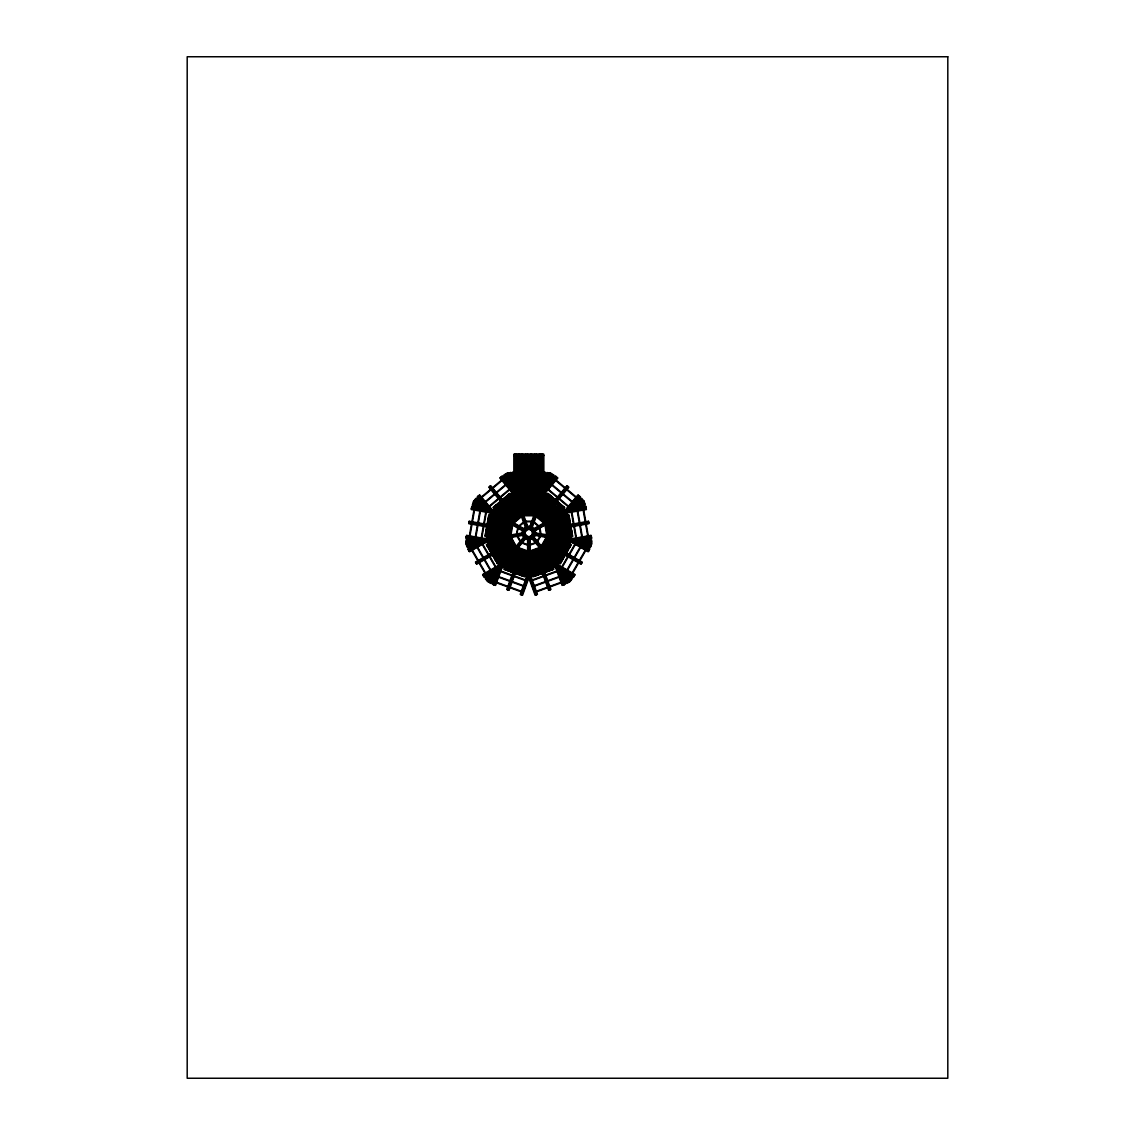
<?xml version="1.0" encoding="UTF-8"?>
<svg xmlns="http://www.w3.org/2000/svg" width="1135" height="1135" viewBox="0 0 1135 1135"><rect width="100%" height="100%" fill="white"/><g stroke="black" fill="none" stroke-linecap="round" stroke-linejoin="round"><path stroke-width="1.5" d="M467.691 537.479L467.918 536.188M470.174 523.348L470.401 522.057M472.671 509.218L472.898 507.912M469.393 535.876L471.465 524.143M471.89 521.745L473.962 510.012M469.947 535.975L472.018 524.242M472.444 521.845L474.515 510.112M475.31 536.926L477.381 525.193M477.807 522.781L479.878 511.048M475.863 537.025L477.934 525.292M478.36 522.88L480.431 511.147M481.226 537.962L483.297 526.229M483.723 523.831L485.794 512.098M481.779 538.061L483.851 526.328M484.276 523.93L486.348 512.197M483.07 538.855L484.262 539.65L525.122 532.443L525.533 534.84L484.688 542.048M485.34 526.016L485.567 524.725M487.823 511.885L489.213 511.559L525.136 532.301L526.356 530.187L489.455 508.565M483.992 540.132L484.219 538.841L466.485 535.72L465.988 538.487L479.268 540.827M497.016 537.195L500.365 518.213M497.57 537.295L500.918 518.312M506.863 520.341L503.855 537.437L512.538 552.461L528.853 558.392L545.155 552.461L553.823 537.423M507.388 520.653L504.437 537.337L512.921 552.007L528.853 557.796L544.772 551.993L553.242 537.323M509.601 535.053L511.772 523.263L488.078 519.078M509.686 535.096L509.459 536.387L485.766 532.202M516.439 535.209L517.943 526.739L524.526 521.192L533.138 521.192L539.735 526.725L541.239 535.209L536.926 542.658L528.839 545.609L520.752 542.672L516.439 535.209L518.454 527.037L524.739 521.76L532.939 521.76L539.224 527.023L540.643 535.096L536.543 542.204L528.839 545.013L521.135 542.204L517.035 535.11M522.738 534.103L523.476 529.931L526.725 527.207L530.953 527.207L534.202 529.917L534.94 534.103L532.826 537.763L528.839 539.224L524.852 537.777L522.738 534.103L525.25 537.309L528.839 538.614L532.443 537.309L534.358 533.989L533.677 530.229L530.754 527.761L526.924 527.761L523.987 530.229L523.334 534.003M544.63 536.472L544.857 535.181M545.538 536.642L545.779 535.337M546.275 537.905L546.474 536.798M555.582 538.401L555.809 537.11M561.456 539.437L561.683 538.146M561.896 540.09L562.322 537.692M563.187 540.317L563.613 537.919M567.273 540.473L567.5 539.168M571.657 539.905L566.436 512.679L571.699 539.324M581.333 545.013L582.95 539.082L581.844 545.325M586.866 548.219L589.235 537.962L587.377 548.517M591.25 544.616L591.023 545.907L582.17 544.346L578.85 542.431M497.002 571.572L492.406 584.227L495.569 585.39L501.741 568.451L499.443 567.613L498.251 565.528L482.645 574.537L484.333 577.46L496.009 570.721M493.285 584.553L499.443 567.613L483.865 576.651M493.64 584.681L499.485 568.621M493.81 584.738L499.967 567.812M494.519 585.007L494.789 583.702M500.053 569.245L500.677 568.067M495.044 585.192L501.202 568.266M507.274 559.654L503.798 569.202L524.781 576.835L528.257 567.301M505.032 569.642L509.728 556.746M505.217 569.713L510.126 556.207M506.451 570.167L513.148 551.766L496.066 561.385M506.621 570.224L512.921 552.915M507.856 570.678L515.389 549.993M508.04 570.735L516.255 548.134M509.274 571.189L517.673 548.148L527.69 551.794L519.319 574.849M509.445 571.26L517.83 548.205M510.679 571.699L519.064 548.659M510.849 571.77L519.248 548.73M545.41 476.785L546.971 472.5L548.205 472.954L545.41 480.616M512.084 572.21L520.483 549.17M512.268 572.281L520.653 549.241M545.41 481.169L548.489 472.727L549.723 473.181L545.41 485.014M535.053 510.722L533.322 515.489L536.671 516.709L537.834 513.531M537.947 502.791L542.573 490.079L545.921 491.299L543.608 497.655M512.935 572.537L506.763 589.462L509.062 590.299L515.219 573.359M543.097 490.277L528.91 529.25L531.18 530.088L546.091 489.98M507.302 589.647L521.887 549.68M513.673 572.792L522.057 549.751M529.435 529.449L543.622 490.476M507.827 589.845L508.281 588.611M513.545 574.154L513.985 572.92M507.998 589.916L508.452 588.682M513.715 574.211L514.169 572.976M534.273 517.815L544.162 490.66M534.457 517.872L544.332 490.731M508.537 590.101L514.694 573.175M514.907 573.246L523.306 550.205M530.655 529.889L544.857 490.916M515.091 573.303L523.476 550.262M546.999 485.596L551.312 473.749L552.546 474.203L549.468 482.645M541.296 503.997L542.459 500.833M516.326 573.757L524.71 550.716M516.496 573.828L524.881 550.773M549.822 482.233L552.617 474.558L553.852 474.998L552.291 479.282M517.73 574.267L526.115 551.227M517.915 574.338L526.299 551.284M520.554 575.303L528.201 554.306M520.738 575.36L528.257 554.674M521.972 575.814L528.272 558.505M522.143 575.871L528.286 559.016M523.377 576.325L528.286 562.818M520.781 594.556L526.952 577.63M521.32 594.754L521.76 593.52M527.023 579.063L527.477 577.828M521.49 594.825L521.944 593.591M527.207 579.12L527.662 577.885M522.015 595.01L528.186 578.084L528.186 536.585M475.381 499.457L476.047 498.322L479.991 500.592L482.46 503.543M473.99 507.544L479.339 498.265M474.572 507.643L479.722 498.719M480.275 508.65L483.453 503.16M480.871 508.75L483.836 503.614M490.391 511.587L491.058 510.452M490.632 511.729L491.341 510.622M494.605 514.013L495.271 512.878M497.839 516.524L499.059 514.425M499.258 516.68L500.195 515.077M499.726 516.978L500.379 515.829M504.891 519.958L505.557 518.823M513.559 523.448L514.127 522.469M513.715 525.051L514.382 523.916M514.524 525.519L515.177 524.384M547.623 537.692L541.537 548.035L562.364 560.066M550.035 556.391L559.683 539.707M550.532 556.675L560.165 539.976M560.293 566.677L558.874 566.507M566.805 555.384L567.457 554.235M573.984 542.941L574.636 541.806M561.782 566.89L567.741 556.576M568.961 554.462L574.92 544.133M562.279 567.174L568.238 556.845M569.458 554.731L575.402 544.417M566.989 569.884L572.948 559.569M574.168 557.455L580.127 547.141M567.472 570.167L573.43 559.853M574.65 557.739L580.609 547.425M572.196 572.891L578.141 562.577M579.361 560.463L585.319 550.149M572.678 573.175L578.637 562.861M579.857 560.747L585.816 550.432M572.962 575.502L573.615 574.367M580.141 563.073L580.794 561.938M587.306 550.645L588.739 550.816M516.638 547.567L510.154 536.33L512.396 523.547L522.341 515.191L535.323 515.191L545.268 523.533L547.524 536.316L541.04 547.552L528.839 551.993L516.652 547.567L510.736 536.217L512.921 523.845L522.554 515.758L535.124 515.758L544.757 523.831L546.942 536.202L540.657 547.098L528.839 551.397L517.035 547.098M546.588 486.191L555.242 475.863L557.838 478.034L546.247 491.838L544.389 490.263L513.261 490.277L511.417 491.838L499.84 478.034L502.436 475.863L511.091 486.191M555.966 476.459L544.389 490.263L544.417 472.259M545.268 489.795L556.249 476.7M544.814 490.632L556.391 476.828M545.396 491.115L546.233 490.107M545.822 491.469L557.399 477.679M538.699 505.912L548.631 494.08M538.515 506.437L548.787 494.207M549.794 495.044L537.21 510.041L537.181 490.462M549.936 495.172L537.011 510.566L536.997 490.462M550.943 496.009L535.706 514.169L535.677 490.462M551.085 496.137L535.621 514.552L522.171 514.524L522.171 490.462M536.628 515.403L552.092 496.974M552.234 497.102L536.344 515.772L544.502 522.625L560.279 503.855M488.277 575.261L485.354 578.751L486.362 579.588L491.611 573.331M537.479 516.723L553.242 497.939L537.621 516.851M492.079 573.062L486.305 579.942L487.312 580.794L495.413 571.146M538.628 517.688L554.391 498.903M538.77 517.815L554.533 499.031M505.032 558.619L498.52 566.379L501.244 568.678L505.6 563.499M498.946 566.748L525.619 534.968L527.477 536.543L500.819 568.309M499.386 567.103L526.044 535.337M539.778 518.652L567.386 486.05M499.811 567.472L518.383 545.339M557.086 499.216L556.249 500.223L557.228 499.329M566.975 487.426L567.826 486.418M499.953 567.585L518.525 545.453M567.117 487.539L567.968 486.532M496.704 572.224L488.603 581.872L489.611 582.723L495.385 575.842M500.393 567.954L527.051 536.174M540.927 519.617L568.394 486.901M541.069 519.745L556.831 500.961M495.201 576.353L489.951 582.61L490.958 583.447L493.881 579.957M542.076 520.582L557.838 501.798L542.218 520.71M543.225 521.547L559.129 502.89M544.374 522.511L560.137 503.727M561.286 504.692L545.822 523.121L548.219 536.358L571.898 532.187M561.428 504.82L546.19 522.98L569.557 518.879M562.577 505.784L549.524 521.05L569.33 517.588M563.584 506.621L553.327 518.865L569.075 516.099M563.74 506.749L553.795 518.582L569.032 515.914M557.129 516.666L564.733 507.586L547.637 493.243L540.019 502.308L539.99 490.462M566.805 509.076L578.382 495.286M569.855 511.885L568.465 511.559L532.528 532.272L531.322 530.187L567.245 509.445L567.656 508.083M577.97 496.648L578.822 495.64M567.386 509.558L568.224 508.565M578.126 496.775L578.963 495.768M567.812 509.927L579.389 496.123M579.829 496.492L568.252 510.296L568.649 512.665L586.398 509.544L585.816 506.21L572.537 508.551M571.884 507.416L580.553 497.087L577.956 494.917L566.379 508.721L568.252 510.296L585.972 507.132M479.126 497.13L480.133 496.293M490.121 487.908L491.129 487.057M481.467 497.002L490.59 489.341M492.462 487.78L501.585 480.119M481.836 497.428L490.958 489.781M492.831 488.206L501.954 480.545M485.326 501.599L494.463 493.952M496.321 492.377L505.458 484.716M485.695 502.039L494.817 494.378M496.69 492.803L505.813 485.156M489.185 506.21L498.322 498.549M500.18 496.974L509.317 489.327M489.554 506.636L498.676 498.974M500.549 497.414L509.672 489.752M490.022 508.083L490.433 509.445M500.01 499.698L501.017 498.847M511.005 490.462L512.013 489.625M516.553 503.387L501.784 515.772L516.907 503.812M512.793 522.213L523.348 514.453M538.714 545.822L539.721 544.97M539.309 546.531L540.317 545.68M539.551 546.815L540.558 545.978M540.927 546.403L541.792 545.68M545.864 554.334L546.871 553.483M549.695 558.902L550.702 558.065M549.624 559.683L551.482 558.122M550.461 560.69L552.334 559.129M552.348 560.023L560.122 563.967L571.288 544.616L562.492 539.551M553.497 563.428L554.504 562.591M556.405 566.904L557.413 566.053M561.215 575.8L565.755 571.997M561.414 576.367L566.266 572.295M563.4 581.815L571.288 575.19M563.598 582.369L571.813 575.488M567.727 582.61L566.72 583.447L563.797 579.957M571.316 579.588L572.324 578.751L569.401 575.261L566.067 573.331M479.495 542.119L467.819 548.858L469.507 551.78L485.113 542.771L483.893 540.671L468.287 549.68M468.571 550.163L484.177 541.154M468.854 550.645L469.989 549.993M483.311 542.303L484.461 541.636M468.939 550.816L470.372 550.645M483.411 542.459L484.546 541.806M469.223 551.298L484.829 542.289M495.201 539.565L486.404 544.644L497.57 563.981L506.366 558.902M487.057 545.779L498.96 538.912M487.156 545.935L499.599 538.756M487.809 547.084L501.94 538.926M487.908 547.24L505.302 537.195M488.561 548.375L507.629 537.38M488.66 548.545L507.998 537.38M489.412 549.837L510.566 537.437L515.886 546.673L494.661 558.945M490.065 550.986L511.303 538.714M490.164 551.142L511.403 538.884M577.687 500.592L581.631 498.322L582.298 499.457L575.218 503.543M490.817 552.277L512.055 540.019M490.916 552.447L512.14 540.175M574.863 503.954L582.652 499.457L583.305 500.606M546.474 520.781L543.552 522.469L544.757 524.569M556.717 514.864L566.961 508.962L568.734 512.041L559.966 517.106M475.749 562.591L491.356 553.582M491.569 553.582L512.892 541.48M531.606 530.669L567.514 509.927M476.033 563.073L477.267 562.591M490.49 554.731L491.725 554.235M542.785 524.867L567.798 510.424M542.87 525.023L567.897 510.58M476.402 563.726L492.008 554.717M492.32 554.887L513.559 542.615M532.244 531.79L568.181 511.076M513.644 542.785L476.686 564.223L475.466 562.109L491.072 553.1L492.292 555.214M573.246 508.366L584.156 502.067L584.809 503.202L577.02 507.7M493.072 556.178L514.311 543.92M493.158 556.349L514.396 544.076M577.573 507.6L584.638 503.514L585.291 504.649L581.347 506.934M493.909 557.64L515.063 545.226M494.576 558.789L515.801 546.517M495.314 560.08L516.155 548.049L510.069 537.72M495.413 560.25L514.481 549.241M496.818 562.676L510.651 554.703M496.917 562.846L510.296 555.114M482.928 575.019L498.535 566.01M483.212 575.516L484.347 574.849M497.669 567.159L498.804 566.507M483.297 575.672L484.432 575.019M497.768 567.316L498.903 566.663M483.581 576.154L499.187 567.145M483.68 576.325L498.478 567.784M506.366 473.749L505.132 474.203L508.21 482.645M503.202 478.246L513.261 474.572M503.585 478.7L513.261 475.182M507.302 483.141L513.261 480.97M507.7 483.595L513.261 481.566M514.836 496.463L516.07 496.009M516.212 500.265L517.432 499.769M516.141 501.698L518.425 500.861M516.851 502.01L518.085 501.571M518.894 507.629L520.128 507.175M521.391 514.566L522.625 514.112M524.356 515.489L521.008 516.709L519.262 511.942M522.384 517.205L523.618 516.751M522.696 518.071L523.93 517.617M528.924 552.688L530.159 552.234M540.203 548.574L541.438 548.134L549.666 570.735M530.201 552.319L540.217 548.673M530.059 564.549L548.177 557.966M530.258 565.088L548.361 558.491M529.946 579.318L531.18 578.864M543.438 574.409L544.672 573.955M556.916 569.5L558.15 569.046M532.187 579.999L543.381 575.927M545.68 575.09L556.874 571.019M532.386 580.524L543.58 576.452M545.864 575.615L557.058 571.543M534.245 585.646L545.438 581.56M547.737 580.737L558.931 576.651M534.429 586.171L545.637 582.099M547.921 581.262L559.115 577.19M536.302 591.278L547.496 587.206M549.78 586.369L560.974 582.298M536.486 591.817L547.68 587.731M549.978 586.909L561.172 582.822M535.209 593.775L536.444 593.321M548.702 588.866L549.936 588.412M569.217 510.466L586.043 507.501M568.323 510.821L586.071 507.685M568.422 511.374L569.713 511.147M584.88 508.466L586.171 508.239M584.908 508.65L586.199 508.423M568.55 512.112L586.298 508.977M558.817 516.382L568.805 514.623L572.693 536.614L561.03 538.671M550.021 520.795L569.302 517.39M569.586 519.064L545.907 523.235L535.621 514.552L535.493 490.462M546.134 524.526L569.813 520.355M545.665 524.625L569.855 520.539M470.429 539.338L465.946 540.132L466.173 541.423L474.217 540.005M545.935 526.087L570.082 521.83M545.963 526.271L570.111 522.015M474.756 540.104L465.903 541.665L466.13 542.956L478.53 540.771M546.19 527.576L570.337 523.306M546.219 527.761L570.38 523.49M490.817 537.919L484.163 539.082L484.787 542.601L493.101 541.14M499.145 536.444L504.124 535.564M484.361 540.203L525.207 532.996M546.446 529.052L588.568 521.83M484.461 540.757L512.921 535.734M570.919 525.505L572.21 525.278M587.362 522.611L588.668 522.384M484.489 540.941L512.949 535.919M570.948 525.689L572.239 525.462M587.405 522.795L588.696 522.568M478.828 542.431L466.428 544.616L466.655 545.907L475.508 544.346M484.588 541.494L525.434 534.287M546.715 530.527L588.795 523.121M546.744 530.712L570.891 526.456M504.749 539.082L511.303 537.352M475.026 544.63L466.982 546.048L467.209 547.34L471.706 546.545M546.971 532.003L571.118 527.747M546.999 532.187L571.16 527.931M547.269 533.663L571.387 529.222M571.643 530.698L547.496 534.968L571.671 530.896M550.262 536.188L571.941 532.372M552.915 537.252L572.168 533.663M559.839 537.366L572.423 535.138M560.619 537.408L572.466 535.323M573.317 539.082L591.051 535.961M574.707 539.409L532.556 532.443L532.145 534.84L572.991 542.048M589.86 536.741L591.151 536.514M573.445 539.834L574.736 539.607M589.888 536.926L591.193 536.699M591.42 537.011L573.686 540.132L573.459 538.841L591.193 535.72L591.69 538.487L578.41 540.827M573.544 540.388L591.463 537.195M513.829 455.561L515.148 455.561M542.53 455.561L543.849 455.561M515.701 456.965L541.977 456.965M515.701 457.533L541.977 457.533M515.701 462.966L541.977 462.966M515.701 463.534L541.977 463.534M515.701 468.982L541.977 468.982M515.701 469.535L541.977 469.535M542.175 472.259L512.325 472.259L512.325 485.737M542.53 472.259L545.353 472.259L545.353 485.737M515.701 474.983L541.977 474.983M515.701 475.551L541.977 475.551M515.701 480.985L541.977 480.985M515.701 481.552L541.977 481.552M515.701 487L541.977 487M515.701 487.553L541.977 487.553M538.472 502.408L519.206 502.408L538.472 502.975M528.186 549.17L529.492 549.17M528.186 550.106L529.492 550.106M527.051 551.042L528.186 551.042M529.492 551.042L530.627 551.042L530.627 559.484M527.619 568.124L530.059 568.124M485.142 508.551L471.862 506.21L471.28 509.544L489.029 512.665L489.44 510.268L491.299 508.721L479.722 494.917L477.126 497.087L485.794 507.416M471.706 507.132L489.44 510.268L477.849 496.492M471.607 507.685L489.355 510.821M471.507 508.239L472.798 508.466M471.479 508.423L472.77 508.65M471.38 508.977L489.128 512.112M498.861 516.411L488.859 514.652L484.985 536.642L496.648 538.699M488.632 515.943L503.855 518.624M488.603 516.127L502.762 518.624M488.348 517.603L506.48 520.809M488.121 518.894L511.459 523.008M487.851 520.383L511.998 524.654M487.823 520.568L511.97 524.824M587.249 539.338L591.732 540.132L591.505 541.423L583.461 540.005M487.596 521.859L511.743 526.115M487.568 522.043L511.715 526.299M487.326 523.334L511.488 527.591M582.922 540.104L591.775 541.665L591.548 542.956L579.134 540.771M487.298 523.519L511.445 527.775M555.214 535.862L558.534 536.444M566.862 537.919L573.515 539.082L572.891 542.601L564.577 541.14M487.071 524.81L511.218 529.066M469.11 521.83L511.19 529.25M532.471 532.996L573.317 540.203M468.982 522.568L470.316 522.611M485.44 525.462L486.759 525.505M544.729 535.919L573.189 540.941M468.883 523.121L510.963 530.556M532.23 534.287L573.09 541.494M486.773 526.47L510.934 530.74M547.935 538.203L552.929 539.082M486.546 527.775L510.707 532.031M486.518 527.959L510.665 532.216M486.291 529.25L510.438 533.507M486.262 529.435L510.409 533.691M486.035 530.726L510.183 534.982M485.993 530.91L510.154 535.152M485.737 532.386L507.416 536.217M485.51 533.691L503.642 536.883M485.241 535.167L497.825 537.38M485.212 535.351L497.045 537.437M466.627 535.961L484.361 539.082M466.528 536.514L467.819 536.741M466.485 536.699L467.79 536.926M482.942 539.607L484.234 539.834M466.215 537.195L484.134 540.388M544.417 474.572L554.476 478.246M544.417 475.182L554.093 478.7M544.417 480.97L550.361 483.141M544.417 481.566L549.978 483.595M543.183 491.71L544.417 492.15M541.608 496.009L542.842 496.463M539.253 500.861L541.537 501.698M539.593 501.571L540.827 502.01M537.55 507.175L538.784 507.629M536.827 514.623L535.011 514.098M534.301 514.439L536.571 515.262M534.06 516.751L535.294 517.205M533.748 517.617L534.982 518.071M527.548 552.248L528.782 552.688M517.475 548.673L527.505 552.334M509.501 557.966L527.42 565.088L509.317 558.491M513.006 573.955L514.24 574.409M526.498 578.864L527.732 579.318M500.805 571.019L511.998 575.09M514.297 575.927L525.491 579.999M500.62 571.543L511.814 575.615M514.098 576.452L525.292 580.524M498.747 576.651L509.941 580.737M512.24 581.56L523.434 585.646M498.563 577.19L509.757 581.262M512.041 582.099L523.249 586.171M496.704 582.298L507.898 586.369M510.183 587.206L521.376 591.278M496.506 582.822L507.7 586.909M509.998 587.731L521.192 591.817M507.742 588.412L508.977 588.866M521.235 593.321L522.469 593.775M578.183 542.119L589.86 548.858L588.171 551.78L572.565 542.771L573.785 540.671L589.391 549.68M574.409 541.452L589.207 549.993M573.501 541.154L589.108 550.163M573.218 541.636L574.353 542.303M587.689 549.993L588.824 550.645M573.132 541.806L574.267 542.459M572.849 542.289L588.455 551.298M558.732 538.884L570.621 545.765M558.094 538.742L570.536 545.921M555.753 538.898L569.884 547.056M552.376 537.181L569.784 547.226M549.695 537.352L569.132 548.361M568.38 549.666L547.127 537.408L541.792 546.644L563.031 558.931M547.042 537.564L568.28 549.822M546.389 538.699L567.628 550.957M546.29 538.855L567.528 551.128M545.538 540.161L566.776 552.419M499.499 514.027L490.717 508.962L488.944 512.041L500.634 518.808M503.883 516.553L506.806 518.241M509.743 519.943L512.665 521.632M566.606 553.1L582.212 562.109L580.992 564.223L565.386 555.214M544.885 541.296L581.929 562.591M490.164 509.927L526.072 530.669M544.786 541.466L566.024 553.724M566.039 554.064L567.188 554.731M580.51 562.421L581.645 563.073M489.88 510.424L514.893 524.867M565.954 554.235L567.089 554.887M580.411 562.591L581.56 563.244M489.781 510.58L514.808 525.023M565.67 554.717L581.276 563.726M489.497 511.076L525.42 531.804M544.133 542.601L565.372 554.859M484.432 508.366L473.522 502.067L472.869 503.202L480.658 507.7M544.048 542.757L565.273 555.029M543.296 544.062L564.521 556.32M480.105 507.6L473.04 503.514L472.387 504.649L476.331 506.934M542.629 545.197L563.868 557.455M542.544 545.367L563.783 557.625M541.877 546.502L563.116 558.76M543.211 549.212L562.279 560.222M547.113 552.986L561.612 561.357M545.978 552.546L561.527 561.527M547.042 554.674L560.874 562.662M547.396 555.1L560.775 562.832M559.144 566.01L574.75 575.019M573.331 574.849L574.466 575.516M573.246 575.019L574.381 575.672M558.491 567.145L574.097 576.154M559.2 567.784L573.998 576.325M573.813 576.651L558.207 567.642L555.937 568.451L562.109 585.39L565.273 584.227L560.676 571.572M561.669 570.721L573.345 577.46L575.034 574.537L559.427 565.528L558.207 567.642L564.393 584.553M566.549 487.057L567.557 487.908M577.545 496.293L578.552 497.13M556.093 480.119L565.216 487.78M567.089 489.341L576.211 497.002M555.724 480.545L564.847 488.206M566.72 489.781L575.842 497.428M552.22 484.716L561.357 492.377M563.215 493.952L572.352 501.599M551.865 485.156L560.988 492.803M562.861 494.378L571.983 502.039M548.361 489.327L557.498 496.974M559.356 498.549L568.493 506.21M548.006 489.752L557.129 497.414M559.002 498.974L568.124 506.636M545.226 489.256L546.673 490.462M556.661 498.847L557.668 499.698M544.871 489.696L545.751 490.675M541.125 503.387L555.895 515.772M540.771 503.812L555.54 516.198M517.957 544.97L518.965 545.822M517.361 545.68L518.369 546.531M515.886 545.68L517.205 546.786M510.807 553.483L511.814 554.334M506.976 558.065L507.983 558.902M506.196 558.122L508.054 559.683M505.345 559.129L507.217 560.69M503.174 562.591L504.181 563.428M500.265 566.053L501.273 566.904M491.923 571.997L496.463 575.8M491.398 572.295L496.265 576.367M486.39 575.19L494.278 581.815M485.865 575.488L494.08 582.369M501.713 476.459L513.29 490.263L513.261 472.259M501.429 476.7L512.41 489.795M501.287 476.828L512.864 490.632M511.587 489.98L526.47 530.088L528.74 529.265L514.581 490.277M500.28 477.679L511.857 491.469M509.019 494.094L518.95 505.94M508.877 494.222L519.149 506.451L518.979 490.462M507.87 495.059L520.454 510.055L520.468 490.462M507.728 495.186L520.639 510.58L520.667 490.462M506.721 496.023L521.958 514.183L521.972 490.462M506.579 496.151L522.043 514.566M505.572 496.988L521.32 515.787L513.148 522.639L497.527 503.741M505.43 497.116L521.192 515.9M504.422 497.953L520.185 516.737M504.28 498.081L520.043 516.865M503.273 498.918L519.035 517.702M503.131 499.045L518.894 517.83M551.553 557.328L559.158 566.379L556.434 568.678L547.737 558.321M502.294 499.499L490.717 485.695L488.844 487.255L500.422 501.06M558.732 566.748L532.06 534.968L530.201 536.543L556.859 568.309M502.124 499.882L517.886 518.667M490.277 486.05L517.744 518.794M531.634 535.337L558.292 567.103M489.852 486.418L490.703 487.426M500.592 499.216L501.429 500.223L500.45 499.329M539.295 545.339L557.867 567.472M489.71 486.532L490.547 487.539M539.153 545.453L557.725 567.585M489.284 486.901L516.737 519.631M530.627 536.174L557.625 569.245M560.974 572.224L569.075 581.872L568.067 582.723L562.293 575.842M500.833 500.975L516.595 519.759M542.317 551.851L545.566 555.739M515.588 520.596L499.826 501.812L515.446 520.724M498.676 502.777L514.439 521.561M498.52 502.904L514.297 521.689M496.364 504.706L510.722 521.816M496.222 504.834L510.381 521.689M495.215 505.671L507.061 519.787M495.073 505.799L507.657 520.795M493.924 506.763L502.762 517.29M499.443 515.389L492.916 507.615L510.026 493.257L517.645 502.323L517.659 490.462M479.282 495.286L490.873 509.076M478.856 495.64L479.708 496.648M478.715 495.768L479.552 496.775M478.289 496.123L489.866 509.927M478.133 496.25L489.128 509.331M578.339 498.265L583.688 507.544M577.956 498.719L583.106 507.643M574.225 503.16L577.403 508.65M573.842 503.614L576.807 508.75M566.62 510.452L567.287 511.587M566.379 510.594L566.989 511.757M562.407 512.878L563.073 514.013M558.902 514.907L559.569 516.042M557.484 515.077L558.704 517.191M557.299 515.829L557.952 516.978M552.901 518.369L553.554 519.504M552.121 518.823L552.788 519.958M545.722 522.483L546.389 523.618M544.97 522.299L546.176 524.398M543.296 523.916L543.963 525.051M542.502 524.384L543.154 525.519M497.995 539.707L507.643 556.391M497.513 539.976L507.146 556.675M483.042 541.806L483.694 542.941M490.206 554.235L490.873 555.384M497.385 566.677L498.052 567.812M482.758 544.133L488.717 554.462M489.937 556.576L495.896 566.89M482.262 544.417L488.22 554.731M489.44 556.845L495.399 567.174M477.551 547.141L483.51 557.455M484.73 559.569L490.689 569.884M477.069 547.425L483.028 557.739M484.248 559.853L490.206 570.167M472.359 550.149L478.317 560.463M479.523 562.577L485.482 572.891M471.862 550.432L477.821 560.747M479.041 562.861L485 573.175M476.884 561.938L477.537 563.073M484.063 574.367L484.716 575.502M558.193 568.621L564.038 584.681M557.711 567.812L563.868 584.738M562.889 583.702L563.343 584.936M557.001 568.067L557.455 569.302M562.719 583.773L563.159 585.007M556.476 568.266L562.634 585.192M550.432 559.654L553.894 569.188L532.911 576.835L529.435 567.287M547.964 556.732L552.66 569.642M547.567 556.193L552.49 569.699M544.559 551.752L551.071 570.224M542.317 549.978L549.837 570.664M540.033 548.148L548.432 571.175M539.863 548.205L548.262 571.245M538.628 548.645L546.843 571.756M537.224 549.17L545.609 572.21M537.039 549.226L545.438 572.267M518 498.024L515.106 490.079L511.757 491.299L515.801 502.422M544.743 572.537L550.915 589.462L548.616 590.299L542.459 573.359M535.805 549.68L550.376 589.647M514.056 490.476L528.215 529.449M535.635 549.737L544.02 572.792M543.693 572.92L543.963 574.211M549.226 588.682L549.851 589.845M513.346 490.731L523.405 517.815M542.984 573.175L549.141 590.101M512.821 490.916L527.009 529.903M534.23 550.262L542.615 573.303M532.996 550.702L541.381 573.742M507.856 482.233L505.061 474.558L503.827 474.998L505.387 479.282M532.812 550.773L541.196 573.813M531.577 551.213L539.962 574.267M531.407 551.284L539.792 574.324M530.173 551.738L538.373 574.835M529.506 554.306L537.139 575.289M529.435 554.674L536.969 575.36M529.435 558.491L535.734 575.8M529.421 559.002L535.564 575.871M529.407 562.818L534.33 576.31M529.449 563.471L534.145 576.381M530.726 577.63L536.898 594.556M530.201 577.828L530.655 579.063M535.919 593.52L536.358 594.754M530.017 577.885L530.471 579.12M535.734 593.591L536.188 594.825M535.663 595.01L529.492 578.084L529.492 536.585M584.78 507.912L585.007 509.218M587.277 522.057L587.504 523.348M589.76 536.188L589.987 537.479M583.716 510.012L585.788 521.745M586.213 524.143L588.285 535.876M583.163 510.112L585.234 521.845M585.66 524.242L587.731 535.975M577.8 511.048L579.871 522.781M580.297 525.193L582.369 536.926M577.247 511.147L579.318 522.88M579.744 525.292L581.815 537.025M571.884 512.098L573.955 523.831M574.381 526.229L576.452 537.962M571.331 512.197L573.402 523.93M573.828 526.328L575.899 538.061M572.111 524.725L572.338 526.016M574.608 538.855L574.835 540.161M557.313 518.213L560.662 537.195M556.76 518.312L560.108 537.295M512.821 535.181L513.048 536.472M511.899 535.337L512.126 536.642M501.869 537.11L502.096 538.401M495.995 538.146L496.222 539.437M495.357 537.692L495.782 540.09M494.065 537.919L494.491 540.317M494.108 538.487L494.335 539.778M490.178 539.168L490.405 540.473M485.652 539.976L485.894 541.267M476.345 545.013L474.728 539.082L475.835 545.325M470.812 548.219L468.443 537.962L470.301 548.517M544.034 472.259L544.034 489.341M543.849 490.277L543.849 454.241L513.829 454.241L513.829 490.277M543.097 454.241L543.097 455.561M542.53 454.241L542.53 490.277M542.175 454.241L542.175 490.277M541.977 454.241L541.977 490.277M540.856 454.241L540.856 490.277M540.671 454.241L540.671 490.277M539.352 454.241L539.352 490.277M539.168 454.241L539.168 490.277M538.685 490.462L538.685 505.912M538.487 490.462L538.487 506.437M537.848 454.241L537.664 490.277M536.344 454.241L536.344 490.277M536.16 454.241L536.16 490.277M534.855 454.241L534.855 490.277M534.656 454.241L534.656 490.277M534.174 490.462L534.159 514.992L523.49 514.992L523.476 490.462M533.989 490.462L533.989 514.992M533.166 454.241L533.166 490.277M532.67 490.462L532.67 514.992M532.485 490.462L532.485 514.992M531.847 454.241L531.847 490.277M531.662 454.241L531.662 490.277M531.18 490.462L531.18 514.992M530.981 490.462L530.981 514.992M530.627 569.628L530.627 578.07L527.051 578.07L527.051 562.861M530.343 454.241L530.343 490.277M530.159 454.241L530.159 490.277M530.059 578.07L530.059 536.585L527.619 536.585L527.619 578.07M529.676 490.462L529.676 514.992M529.477 490.462L529.477 514.992M528.938 549.17L528.938 578.07M528.655 454.241L528.839 490.277M528.74 549.17L528.74 578.07M528.172 490.462L528.172 514.992M527.988 490.462L527.988 514.992M527.335 454.241L527.335 490.277M527.151 454.241L527.151 490.277M526.668 490.462L526.668 514.992M526.484 490.462L526.484 514.992M525.846 454.241L525.846 490.277M525.647 454.241L525.647 490.277M525.164 490.462L525.164 514.992M524.98 490.462L524.98 514.992M524.157 454.241L524.157 490.277M522.838 454.241L522.838 490.277M522.653 454.241L522.653 490.277M521.334 454.241L521.334 490.277M521.149 454.241L521.149 490.277M519.83 454.241L519.83 490.277M519.646 454.241L519.646 490.277M518.326 454.241L518.326 490.277M518.142 454.241L518.142 490.277M516.836 454.241L516.836 490.277M516.638 454.241L516.638 490.277M515.701 454.241L515.701 490.277M515.333 454.241L515.333 490.277M515.148 454.241L515.148 490.277M514.581 454.241L514.581 455.561M514.396 454.241L514.396 455.561M513.644 472.259L513.644 489.341M535.28 530.981A6.753 6.753 0 0 1 533.833 537.579M532.485 538.714A6.753 6.753 0 0 1 522.398 535.067M522.086 533.337A6.753 6.753 0 0 1 530.286 526.427M531.946 527.023A6.753 6.753 0 0 1 534.528 529.378M466.712 535.408L466.301 537.806L484.035 540.941L484.461 538.529L466.712 535.408M469.209 521.277L468.783 523.675L486.532 526.796L486.958 524.398L469.209 521.277M490.717 512.438L486.546 539.281L490.717 512.438M494.832 515.049L491.285 538.387L494.832 515.049M505.912 521.362L503.855 536.231L505.912 521.362M571.955 539.962L571.728 541.253L572.026 539.976M574.097 540.061L573.87 541.367L591.605 544.488L591.832 543.197L574.097 540.061M590.697 546.048L590.47 547.34L585.972 546.545L582.652 544.63L590.697 546.048M502.138 566.464L527.463 576.282L502.138 566.464M505.43 562.861L527.42 571.472L505.43 562.861M513.559 553.043L527.477 558.704L513.559 553.043M550.007 472.926L543.849 489.866L545.084 490.306L551.241 473.38L550.007 472.926M526.413 577.445L520.256 594.371L522.554 595.208L528.711 578.268L526.413 577.445M473.99 500.606L473.338 501.741L488.944 510.75L489.596 509.615L473.99 500.606M475.026 499.457L474.373 500.606L485.283 506.905L482.815 503.954L475.026 499.457M553.412 538.543L546.389 551.823L553.412 538.543M565.968 540.827L554.646 561.541L565.968 540.827M570.721 541.608L557.625 565.4L570.721 541.608M544.928 492.845L565.372 510.722L544.928 492.845M543.324 497.385L561.045 512.992L543.324 497.385M538.912 509.36L550.035 519.433L538.912 509.36M566.961 485.695L555.384 499.499L557.242 501.06L568.834 487.255L566.961 485.695M498.818 567.358L487.241 581.163L488.249 582L499.826 568.209L498.818 567.358M512.864 492.746L492.42 510.637L512.864 492.746M514.339 497.385L496.619 512.992L514.339 497.385M518.766 509.36L507.643 519.433L518.766 509.36M558.86 567.358L557.852 568.209L569.429 582L570.437 581.163L558.86 567.358M571.373 579.942L570.366 580.794L562.265 571.146L565.599 573.062L571.373 579.942M486.887 541.48L499.982 565.287L486.887 541.48M491.725 540.827L503.032 561.555L491.725 540.827M504.266 538.543L511.289 551.823L504.266 538.543M583.688 500.606L568.082 509.615L568.734 510.75L584.341 501.741L583.688 500.606M507.671 472.926L506.437 473.38L512.594 490.306L513.829 489.866L507.671 472.926M509.189 472.727L507.955 473.181L512.268 485.014L512.268 481.169L509.189 472.727M510.707 472.5L509.473 472.954L512.268 480.616L512.268 476.785L510.707 472.5M514.495 491.71L513.261 492.15L514.524 491.767M544.105 553.043L530.201 558.704L544.105 553.043M552.263 562.861L530.272 571.458L552.263 562.861M555.398 566.521L530.073 576.339L555.398 566.521M531.251 577.445L528.967 578.268L535.124 595.208L537.423 594.371L531.251 577.445M562.846 515.035L566.393 538.373L562.846 515.035M551.766 521.362L553.823 536.231L551.766 521.362M588.469 521.277L570.721 524.398L571.146 526.796L588.895 523.675L588.469 521.277M483.581 540.061L465.847 543.197L466.074 544.488L483.808 541.367L483.581 540.061M590.966 535.408L573.218 538.529L573.643 540.941L591.378 537.806L590.966 535.408M947.81 56.75L187.19 56.75L187.19 1078.25L947.81 1078.25L947.81 56.75M542.487 491.909L515.333 492.462L542.487 491.909M540.629 496.406L517.035 496.974L540.629 496.406M536.344 508.423L521.334 508.977L536.344 508.423M541.48 500.209L540.246 499.769L541.466 500.265"/></g></svg>
